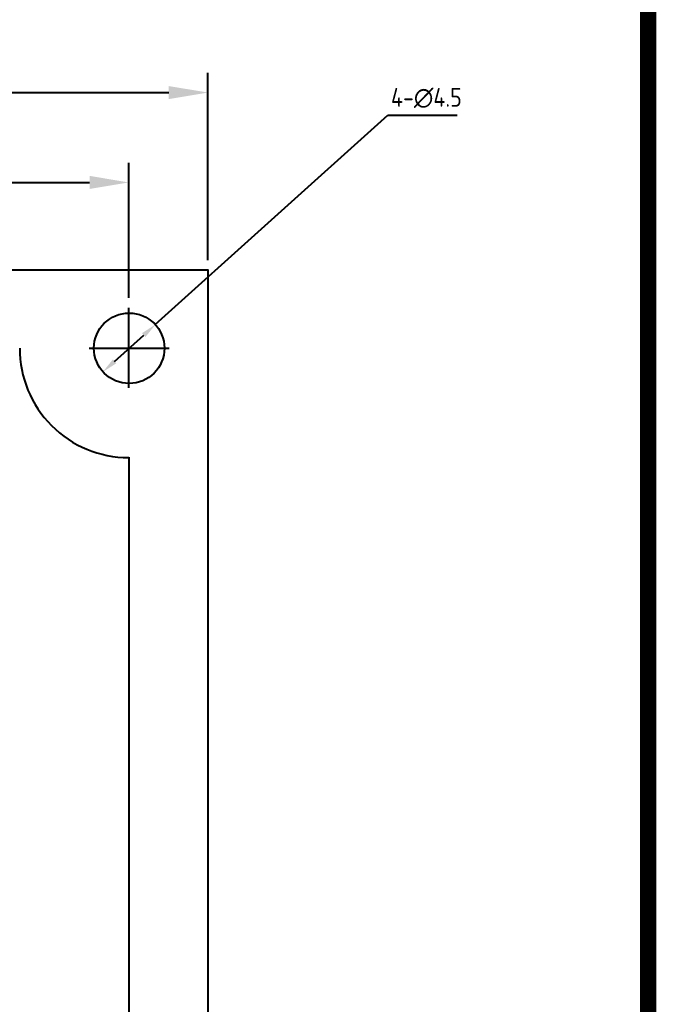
# Model space of a CAD drawing. Header units: millimetres. Extents: x 198356 to 209798, y -190593 to -183267.
# Drawn here: x 209757.2 to 209797.8, y -190002.9 to -189940 of the extents above; entities that cross this region are included whole.
import ezdxf

# ---------------------------------------------------------------- set-up
doc = ezdxf.new("R2010")
doc.units = ezdxf.units.MM
doc.header["$LTSCALE"] = 13
doc.linetypes.add('CENTER', pattern=[50.8, 31.75, -6.35, 6.35, -6.35])
doc.layers.get('0').update_dxf_attribs({"color": 1, "linetype": 'CENTER'})
for name, color, linetype in [('1', 4, 'Continuous'), ('2', 3, 'Continuous'), ('PDF_Geometry', 7, 'Continuous')]:
    doc.layers.add(name, color=color, linetype=linetype)
doc.layers.add('标注、文本', color=3, linetype='Continuous', lineweight=25)
doc.styles.get("Standard").update_dxf_attribs({"font": 'gbenor.shx', "bigfont": 'gbcbig.shx'})
doc.dimstyles.new('1-15', dxfattribs={"dimscale": 10, "dimtxt": 3.5, "dimasz": 2, "dimexe": 1.5, "dimexo": 0.5, "dimgap": 0.5, "dimtad": 1, "dimtoh": 1, "dimdec": 1, "dimdsep": 46, "dimtxsty": 'Standard', "dimcen": 2.5, "dimclrd": 3, "dimclre": 3, "dimclrt": 3, "dimadec": 0, "dimazin": 2, "dimtfac": 1, "dimtdec": 1, "dimtmove": 0, "dimatfit": 2, "dimfxl": 1, "dimarcsym": 0})
doc.dimstyles.new('ISO-25', dxfattribs={"dimtxt": 2.5, "dimasz": 2.5, "dimexe": 1.25, "dimexo": 0.625, "dimtad": 1, "dimtxsty": 'Standard', "dimcen": 2.5, "dimadec": 0, "dimazin": 0, "dimtfac": 1, "dimtmove": 0, "dimatfit": 3, "dimfxl": 1, "dimarcsym": 0})

# ---------------------------------------------------------------- blocks, each defined once
blk = doc.blocks.new('*D76')
at = {"layer": '2', "color": 0, "linetype": 'Continuous', "lineweight": -2}
for p, q in [((209624.191, -189957.798), (209624.191, -189949.167)), ((209764.158, -189957.798), (209764.158, -189949.167)), ((209626.691, -189950.417), (209761.658, -189950.417))]:
    blk.add_line(p, q, dxfattribs=at)
at = {"layer": '2', "color": 0, "linetype": 'Continuous'}
for points in [[(209626.691, -189950), (209626.691, -189950.834), (209624.191, -189950.417)], [(209761.658, -189950), (209761.658, -189950.834), (209764.158, -189950.417)]]:
    blk.add_solid(points, dxfattribs=at)
at = {"layer": 'Defpoints', "color": 0, "linetype": 'Continuous'}
for p in [(209764.158, -189950.417), (209624.191, -189958.423), (209764.158, -189958.423)]:
    blk.add_point(p, dxfattribs=at)
at = {"layer": '2', "color": 0, "linetype": 'Continuous', "insert": (209694.175, -189948.542), "char_height": 2.5, "attachment_point": 5}
blk.add_mtext('140', dxfattribs=at)
blk = doc.blocks.new('*D77')
at = {"layer": '2', "color": 0, "linetype": 'Continuous', "lineweight": -2}
for p, q in [((209619.192, -189955.383), (209619.192, -189943.427)), ((209769.213, -189955.383), (209769.213, -189943.427)), ((209621.692, -189944.677), (209766.713, -189944.677))]:
    blk.add_line(p, q, dxfattribs=at)
at = {"layer": '2', "color": 0, "linetype": 'Continuous'}
for points in [[(209621.692, -189944.261), (209621.692, -189945.094), (209619.192, -189944.677)], [(209766.713, -189944.261), (209766.713, -189945.094), (209769.213, -189944.677)]]:
    blk.add_solid(points, dxfattribs=at)
at = {"layer": 'Defpoints', "color": 0, "linetype": 'Continuous'}
for p in [(209769.213, -189944.677), (209619.192, -189956.008), (209769.213, -189956.008)]:
    blk.add_point(p, dxfattribs=at)
at = {"layer": '2', "color": 0, "linetype": 'Continuous', "insert": (209694.203, -189942.802), "char_height": 2.5, "attachment_point": 5}
blk.add_mtext('150', dxfattribs=at)
blk = doc.blocks.new('*D80')
at = {"layer": 'Defpoints', "color": 0}
for p in [(209765.857, -189959.5), (209762.515, -189962.514)]:
    blk.add_point(p, dxfattribs=at)
at = {"layer": '标注、文本', "color": 3, "lineweight": -2}
for p, q in [((209765.857, -189959.5), (209780.691, -189946.123)), ((209780.691, -189946.123), (209785.132, -189946.123)), ((209763.258, -189961.844), (209765.115, -189960.17))]:
    blk.add_line(p, q, dxfattribs=at)
at = {"layer": '标注、文本', "color": 3}
for points in [[(209765.003, -189960.046), (209765.226, -189960.293), (209765.857, -189959.5)], [(209763.146, -189961.72), (209763.37, -189961.968), (209762.515, -189962.514)]]:
    blk.add_solid(points, dxfattribs=at)
at = {"layer": '标注、文本', "color": 3, "insert": (209783.161, -189945.023), "char_height": 1.2, "attachment_point": 5}
blk.add_mtext('4-∅4.5', dxfattribs=at)

msp = doc.modelspace()

# ---------------------------------------------------------------- linework, layer by layer
msp.add_circle((209764.186, -189961.007), 2.25)
at = {"layer": '1', "color": 0, "linetype": 'Continuous'}
msp.add_line((209797.317, -189889.568), (209797.317, -190238.588), dxfattribs=at)
at = {"layer": '1', "const_width": 1.05}
msp.add_lwpolyline([(209579.967, -189889.568), (209797.317, -189889.568), (209797.317, -190238.588), (209579.967, -190238.588), (209579.967, -189889.568), (209797.317, -189889.568)], dxfattribs=at)
at = {"layer": 'PDF_Geometry', "lineweight": 25}
for points in [[(209619.192, -189956.008), (209769.213, -189956.008), (209769.213, -190131.023), (209619.192, -190131.023), (209619.192, -189956.008)], [(209764.158, -189963.534), (209764.158, -189958.423)], [(209761.631, -189961.007), (209766.742, -189961.007)], [(209764.158, -189967.971), (209764.158, -190119.004)]]:
    msp.add_lwpolyline(points, dxfattribs=at)
msp.add_arc((209764.155, -189961.039), 6.953, 179.73601, 270.02672, dxfattribs=at)

# ---------------------------------------------------------------- dimensions: what is measured, and where the dimension line sits
at = {"layer": '2', "linetype": 'Continuous'}
for base, p1, p2, picture, middle in [((209769.213, -189944.677), (209619.192, -189956.008), (209769.213, -189956.008), '*D77', (209694.203, -189942.802)), ((209764.158, -189950.417), (209624.191, -189958.423), (209764.158, -189958.423), '*D76', (209694.175, -189948.542))]:
    dim = msp.add_linear_dim(base=base, p1=p1, p2=p2, dimstyle='ISO-25', override={"dimdec": 0}, dxfattribs=at)
    dim.commit()
    dim.dimension.update_dxf_attribs({"geometry": picture, "text_midpoint": middle})
at = {"layer": '标注、文本'}
dim = msp.add_diameter_dim_2p(p1=(209762.515, -189962.514), p2=(209765.857, -189959.5), text='4-<>', dimstyle='1-15', override={"dimtxt": 0.12, "dimasz": 0.1, "dimgap": 0.05}, dxfattribs=at)
dim.commit()
dim.dimension.update_dxf_attribs({"geometry": '*D80', "text_midpoint": (209783.161, -189946.123), "dimtype": 163})

doc.saveas('drawing.dxf')
